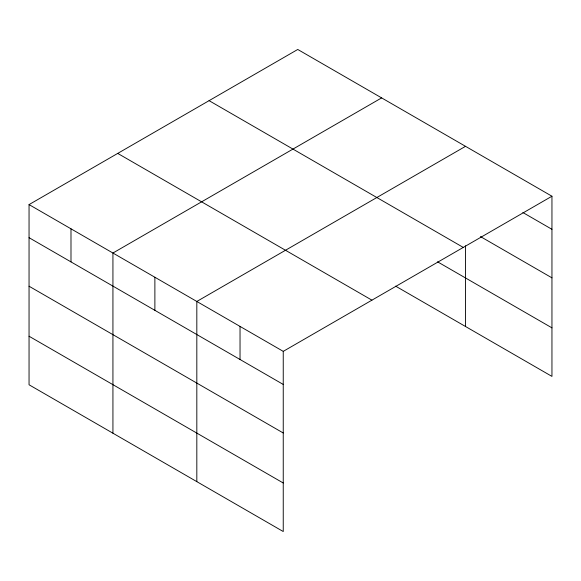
<?xml version="1.0" encoding="UTF-8"?>
<svg xmlns="http://www.w3.org/2000/svg" width="581" height="581" viewBox="0 0 581 581"><rect width="100%" height="100%" fill="white"/><g stroke="black" fill="none" stroke-linecap="round" stroke-linejoin="round"><path stroke-width="0.87" d="M29.05 204.599L283.245 351.36L283.245 531.535L29.05 384.775L29.05 204.599L297.755 49.465L551.95 196.225L551.95 376.401L395.617 286.142M381.637 97.891L112.932 253.025L112.932 433.208M465.526 146.325L196.821 301.459L196.821 481.642M283.245 351.36L551.95 196.225M522.878 212.523L551.95 229.306M480.451 236.569L551.95 277.849M209.08 100.658L463.275 247.419M437.558 261.82L551.95 327.858M117.725 153.406L371.92 300.159M29.05 237.68L283.245 384.44M29.05 286.222L283.245 432.983M29.05 336.232L283.245 482.993M465.526 245.814L465.526 326.507M240.033 326.406L240.033 359.494M154.88 277.246L154.88 310.327M70.991 228.812L70.991 261.893"/></g></svg>
